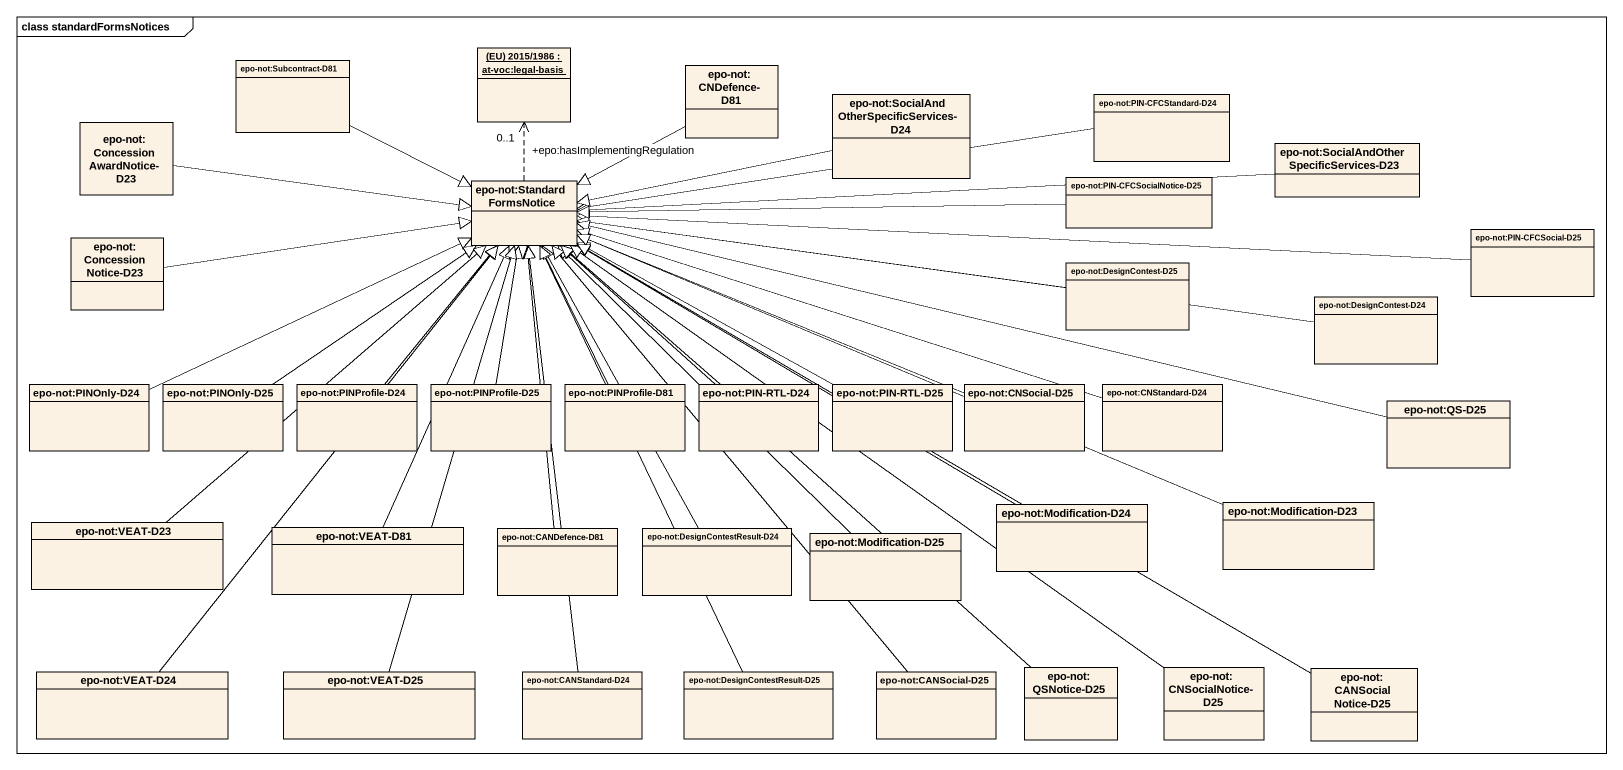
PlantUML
@startuml
mainframe class standardFormsNotices
hide circle
hide empty members
class "epo-not:Subcontract-D81" as epo_not_Subcontract_D81
object "(EU) 2015/1986 : at-voc:legal-basis" as EU_2015_1986
class "epo-not:CNDefence-D81" as epo_not_CNDefence_D81
class "epo-not:SocialAndOtherSpecificServices-D24" as epo_not_SocialAndOtherSpecif
class "epo-not:PIN-CFCStandard-D24" as epo_not_PIN_CFCStandard_D24
class "epo-not:ConcessionAwardNotice-D23" as epo_not_ConcessionAwardNotic
class "epo-not:SocialAndOtherSpecificServices-D23" as epo_not_SocialAndOtherSpecif_2
class "epo-not:StandardFormsNotice" as epo_not_StandardFormsNotice
class "epo-not:PIN-CFCSocialNotice-D25" as epo_not_PIN_CFCSocialNotice
class "epo-not:ConcessionNotice-D23" as epo_not_ConcessionNotice_D23
class "epo-not:PIN-CFCSocial-D25" as epo_not_PIN_CFCSocial_D25
class "epo-not:DesignContest-D25" as epo_not_DesignContest_D25
class "epo-not:DesignContest-D24" as epo_not_DesignContest_D24
class "epo-not:PINOnly-D24" as epo_not_PINOnly_D24
class "epo-not:PINOnly-D25" as epo_not_PINOnly_D25
class "epo-not:PINProfile-D24" as epo_not_PINProfile_D24
class "epo-not:PINProfile-D25" as epo_not_PINProfile_D25
class "epo-not:PINProfile-D81" as epo_not_PINProfile_D81
class "epo-not:PIN-RTL-D24" as epo_not_PIN_RTL_D24
class "epo-not:PIN-RTL-D25" as epo_not_PIN_RTL_D25
class "epo-not:CNSocial-D25" as epo_not_CNSocial_D25
class "epo-not:CNStandard-D24" as epo_not_CNStandard_D24
class "epo-not:QS-D25" as epo_not_QS_D25
class "epo-not:VEAT-D23" as epo_not_VEAT_D23
class "epo-not:VEAT-D81" as epo_not_VEAT_D81
class "epo-not:CANDefence-D81" as epo_not_CANDefence_D81
class "epo-not:DesignContestResult-D24" as epo_not_DesignContestResult
class "epo-not:Modification-D25" as epo_not_Modification_D25
class "epo-not:Modification-D24" as epo_not_Modification_D24
class "epo-not:Modification-D23" as epo_not_Modification_D23
class "epo-not:VEAT-D24" as epo_not_VEAT_D24
class "epo-not:VEAT-D25" as epo_not_VEAT_D25
class "epo-not:CANStandard-D24" as epo_not_CANStandard_D24
class "epo-not:DesignContestResult-D25" as epo_not_DesignContestResult_2
class "epo-not:CANSocial-D25" as epo_not_CANSocial_D25
class "epo-not:QSNotice-D25" as epo_not_QSNotice_D25
class "epo-not:CNSocialNotice-D25" as epo_not_CNSocialNotice_D25
class "epo-not:CANSocialNotice-D25" as epo_not_CANSocialNotice_D25
epo_not_Subcontract_D81 -right-|> epo_not_StandardFormsNotice
epo_not_CNDefence_D81 -left-|> epo_not_StandardFormsNotice
epo_not_SocialAndOtherSpecif -left-|> epo_not_StandardFormsNotice
epo_not_PIN_CFCStandard_D24 -left-|> epo_not_StandardFormsNotice
epo_not_ConcessionAwardNotic -right-|> epo_not_StandardFormsNotice
epo_not_SocialAndOtherSpecif_2 -left-|> epo_not_StandardFormsNotice
epo_not_StandardFormsNotice .up.> "+epo:hasImplementingRegulation\n0..1" EU_2015_1986
epo_not_PIN_CFCSocialNotice -left-|> epo_not_StandardFormsNotice
epo_not_ConcessionNotice_D23 -right-|> epo_not_StandardFormsNotice
epo_not_PIN_CFCSocial_D25 -left-|> epo_not_StandardFormsNotice
epo_not_DesignContest_D25 -left-|> epo_not_StandardFormsNotice
epo_not_DesignContest_D24 -left-|> epo_not_StandardFormsNotice
epo_not_PINOnly_D24 -right-|> epo_not_StandardFormsNotice
epo_not_PINOnly_D25 -up-|> epo_not_StandardFormsNotice
epo_not_PINProfile_D24 -up-|> epo_not_StandardFormsNotice
epo_not_PINProfile_D25 -up-|> epo_not_StandardFormsNotice
epo_not_PINProfile_D81 -up-|> epo_not_StandardFormsNotice
epo_not_PIN_RTL_D24 -up-|> epo_not_StandardFormsNotice
epo_not_PIN_RTL_D25 -left-|> epo_not_StandardFormsNotice
epo_not_CNSocial_D25 -left-|> epo_not_StandardFormsNotice
epo_not_CNStandard_D24 -left-|> epo_not_StandardFormsNotice
epo_not_QS_D25 -left-|> epo_not_StandardFormsNotice
epo_not_VEAT_D23 -up-|> epo_not_StandardFormsNotice
epo_not_VEAT_D81 -up-|> epo_not_StandardFormsNotice
epo_not_CANDefence_D81 -up-|> epo_not_StandardFormsNotice
epo_not_DesignContestResult -up-|> epo_not_StandardFormsNotice
epo_not_Modification_D25 -up-|> epo_not_StandardFormsNotice
epo_not_Modification_D24 -left-|> epo_not_StandardFormsNotice
epo_not_Modification_D23 -left-|> epo_not_StandardFormsNotice
epo_not_VEAT_D24 -up-|> epo_not_StandardFormsNotice
epo_not_VEAT_D25 -up-|> epo_not_StandardFormsNotice
epo_not_CANStandard_D24 -up-|> epo_not_StandardFormsNotice
epo_not_DesignContestResult_2 -up-|> epo_not_StandardFormsNotice
epo_not_CANSocial_D25 -up-|> epo_not_StandardFormsNotice
epo_not_QSNotice_D25 -up-|> epo_not_StandardFormsNotice
epo_not_CNSocialNotice_D25 -up-|> epo_not_StandardFormsNotice
epo_not_CANSocialNotice_D25 -left-|> epo_not_StandardFormsNotice
@enduml
